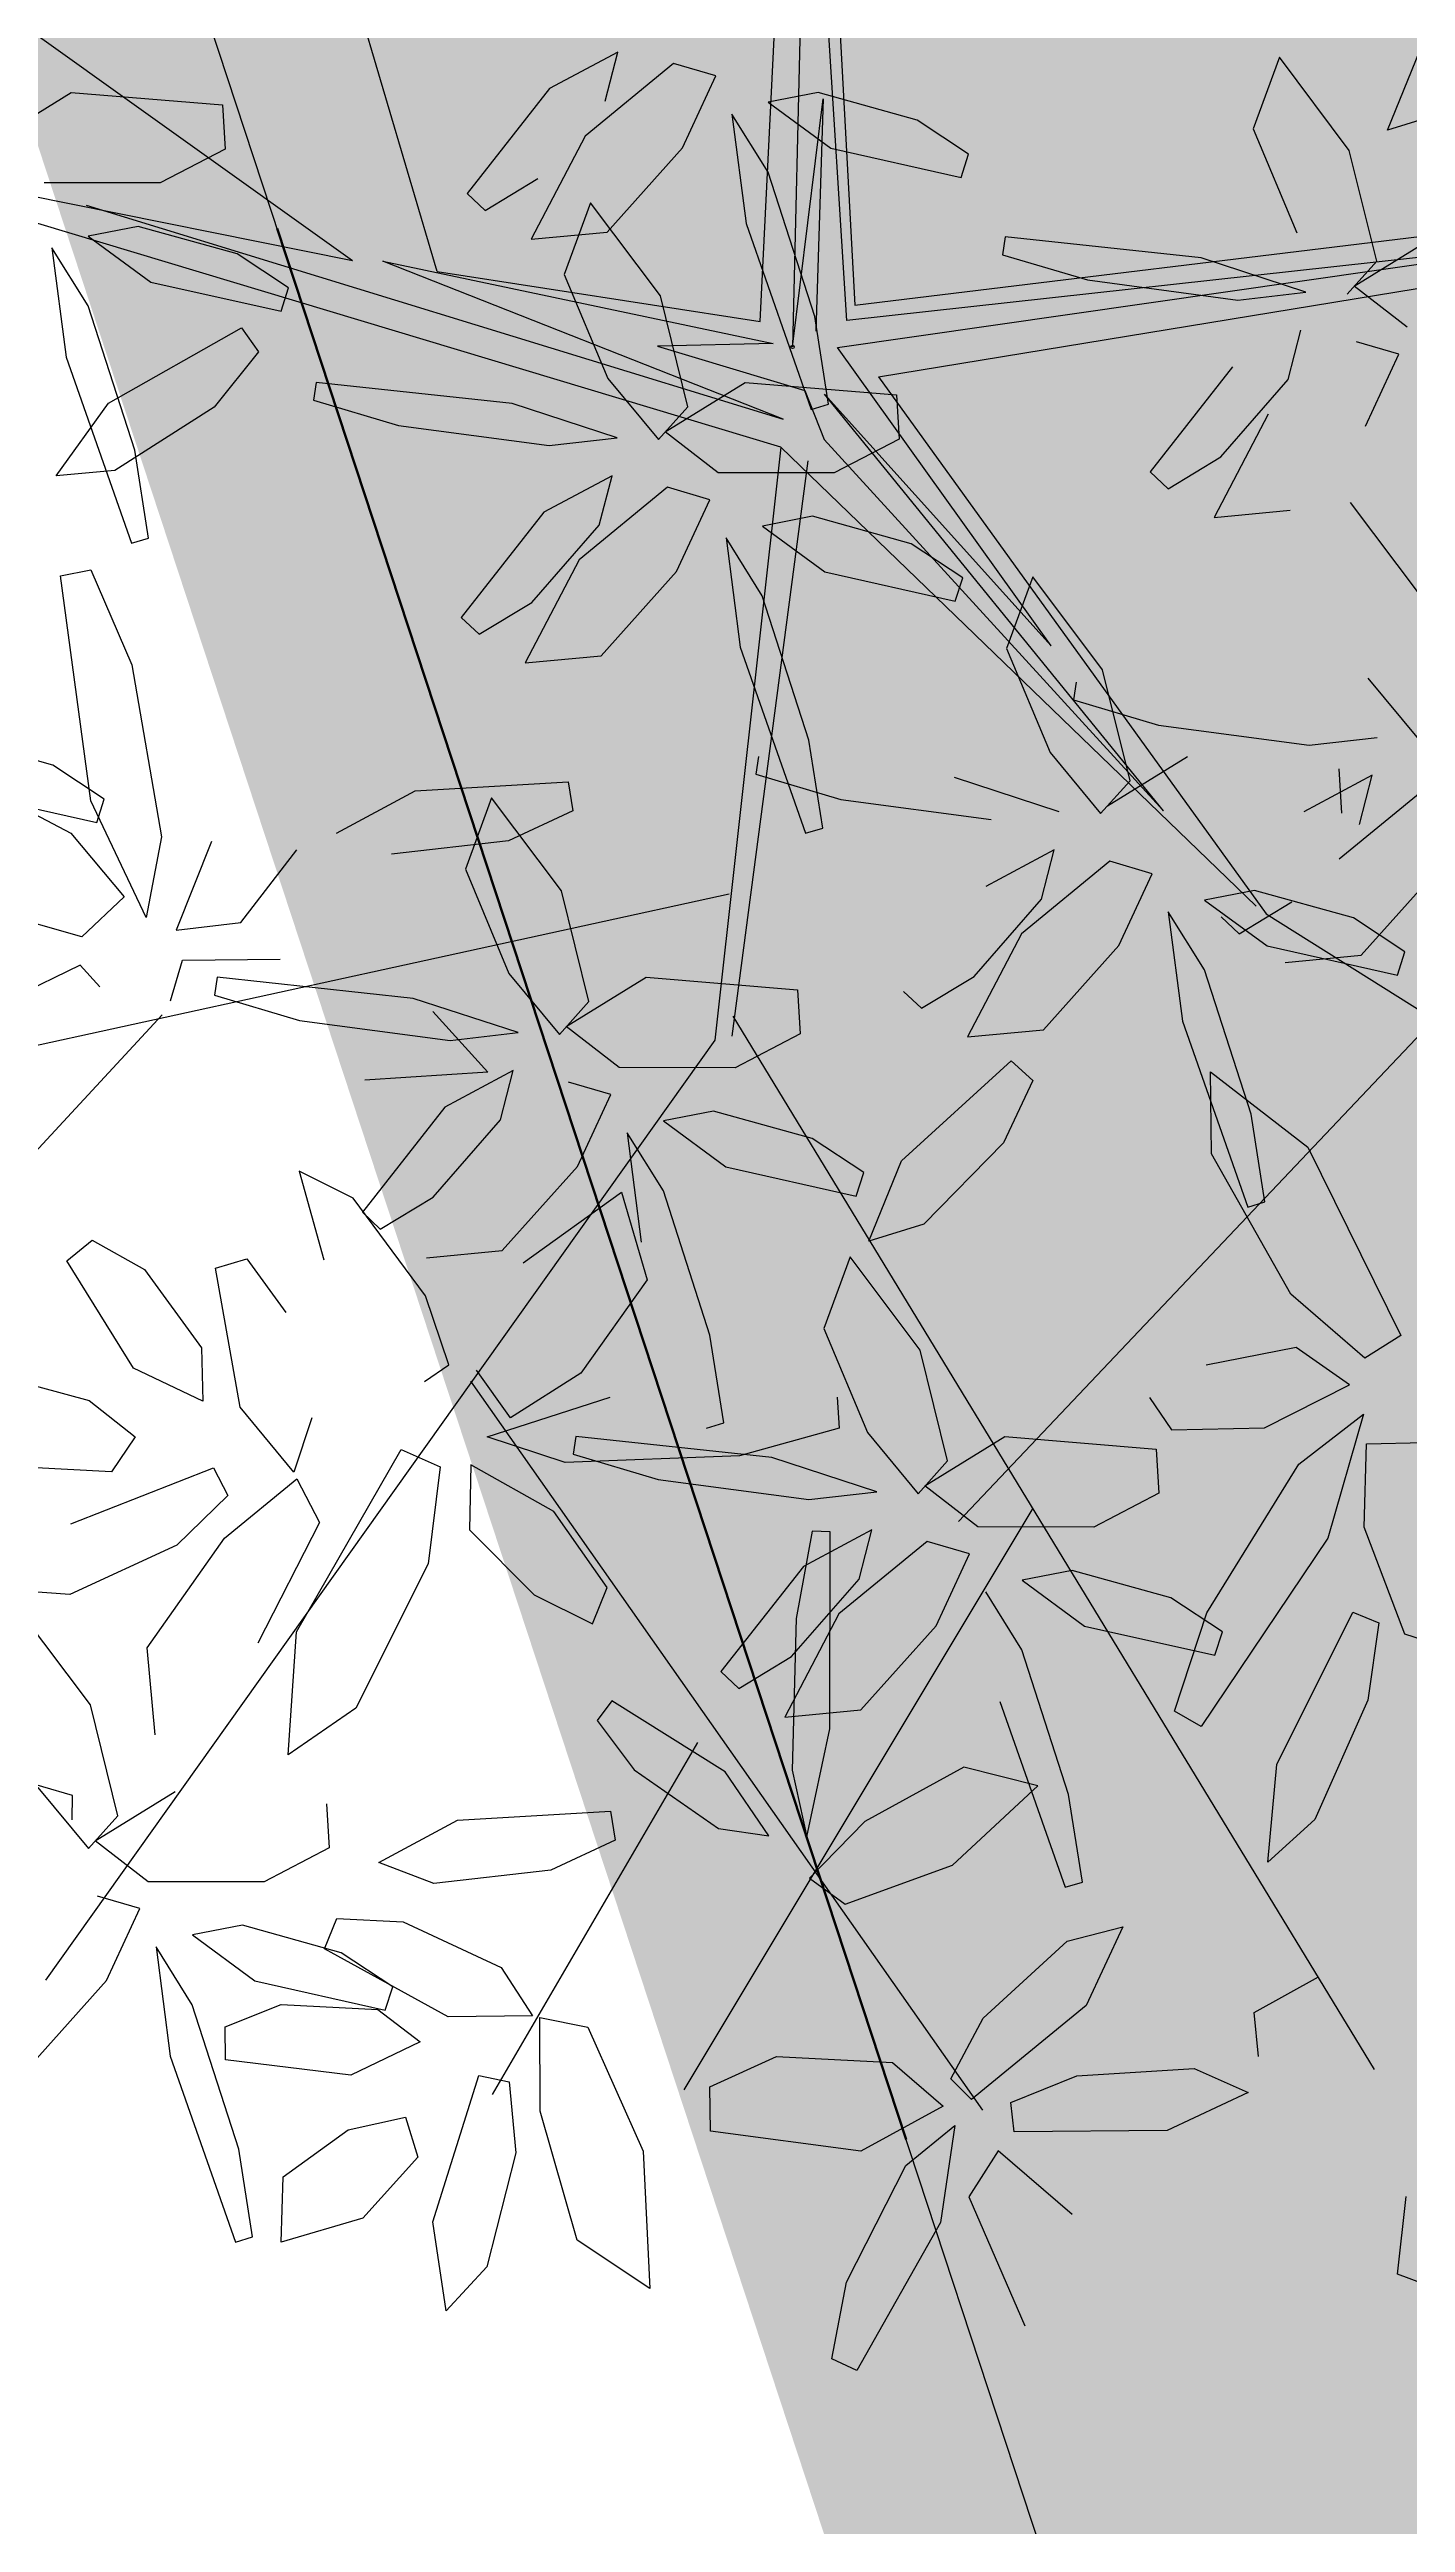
# Model space of a CAD drawing. Header units: inches. Extents: x 218980 to 233865, y 587194 to 599270.
# Drawn here: x 218993.93 to 218997.3, y 587427.86 to 587434.01 of the extents above; entities that cross this region are included whole.
import ezdxf

# ---------------------------------------------------------------- set-up
doc = ezdxf.new("R2010")
doc.units = ezdxf.units.IN
doc.header["$MEASUREMENT"] = 0
for name, pattern in [('01', [0]), ('DASHDOT2', [0.5, 0.25, -0.125, 0, -0.125]), ('State_Boundary_2', [13.5, 5, -1.6, 0.3, -1.6, 5])]:
    doc.linetypes.add(name, pattern=pattern)
doc.layers.get('0').update_dxf_attribs({"lineweight": 0})
for name, color, linetype, lineweight in [('Minor Contour', 250, 'Continuous', 0), ('Planning Boundary', 222, '01', 0), ('Proposed Services', 11, '01', 0), ('Proposed Urban Design', 250, 'Continuous', 0), ('Town Boundary', 220, 'DASHDOT2', 30)]:
    doc.layers.add(name, color=color, linetype=linetype, lineweight=lineweight)
doc.layers.add('Open Space Within Settlement Passive', color=7, linetype='01', lineweight=0, true_color=0xcbe279)
doc.styles.get("Standard").update_dxf_attribs({"font": 'arial.ttf'})

# ---------------------------------------------------------------- blocks, each defined once
blk = doc.blocks.new('tree2')
at = {"color": 44}
for p, q in [((325197.393, 3048392.9975), (325197.5069, 3048395.2976)), ((325197.5069, 3048395.2976), (325197.6286, 3048393.0376)), ((325196.5911, 3048393.1216), (325195.9579, 3048395.2607)), ((325193.6755, 3048395.0805), (325196.3806, 3048393.1483)), ((325197.5124, 3048394.5345), (325197.4738, 3048392.934)), ((325197.6089, 3048392.9998), (325197.5124, 3048394.5345)), ((325197.4738, 3048392.934), (325197.5497, 3048393.5508)), ((325197.5497, 3048393.5508), (325197.532, 3048392.9733)), ((325195.566, 3048393.3127), (325196.3806, 3048393.1483)), ((325195.7183, 3048393.2863), (325197.4506, 3048392.7547)), ((325197.6286, 3048393.0376), (325199.5519, 3048393.2718)), ((325197.4447, 3048392.6847), (325195.5982, 3048393.241)), ((325197.5858, 3048392.9323), (325199.5429, 3048393.2131)), ((325199.5429, 3048393.2131), (325197.6089, 3048392.9998)), ((325196.4555, 3048393.147), (325197.4252, 3048392.9427)), ((325197.4506, 3048392.7547), (325196.4555, 3048393.147)), ((325197.6873, 3048392.8592), (325199.5967, 3048393.1727)), ((325196.5911, 3048393.1216), (325197.393, 3048392.9975)), ((325197.4252, 3048392.9427), (325197.1381, 3048392.9361)), ((325197.1381, 3048392.9361), (325197.5045, 3048392.8256)), ((325198.1165, 3048392.1907), (325197.5858, 3048392.9323)), ((325197.6873, 3048392.8592), (325198.6503, 3048391.525)), ((325197.5045, 3048392.8256), (325197.5523, 3048392.7041)), ((325198.3955, 3048391.7812), (325197.5532, 3048392.8168)), ((325197.5532, 3048392.8168), (325198.1165, 3048392.1907)), ((325197.4447, 3048392.6847), (325197.2803, 3048391.2113)), ((325197.512, 3048392.6512), (325197.3225, 3048391.221)), ((325197.4447, 3048392.6847), (325198.6256, 3048391.5438)), ((325197.5523, 3048392.7041), (325198.3955, 3048391.7812)), ((325197.3163, 3048391.5736), (325193.7676, 3048390.7982)), ((325198.6503, 3048391.525), (325199.7052, 3048390.8618)), ((325195.9072, 3048391.2736), (325194.4594, 3048389.7096)), ((325197.3255, 3048391.2705), (325198.9193, 3048388.6524)), ((325197.2803, 3048391.2113), (325195.6173, 3048388.8744)), ((325196.6734, 3048390.3632), (325197.9455, 3048388.5517)), ((325198.0709, 3048390.0475), (325197.2038, 3048388.6019)), ((325197.2375, 3048389.4655), (325196.7271, 3048388.5906))]:
    blk.add_line(p, q, dxfattribs=at)
at = {"color": 62}
for p, q in [((325197.0398, 3048393.6669), (325196.87, 3048393.5759)), ((325197.1777, 3048393.6383), (325196.9584, 3048393.4581)), ((325197.0082, 3048393.5444), (325197.0398, 3048393.6669)), ((325197.2829, 3048393.6073), (325197.1777, 3048393.6383)), ((325198.6835, 3048393.6538), (325198.6185, 3048393.4759)), ((325198.8572, 3048393.4223), (325198.6835, 3048393.6538)), ((325198.9519, 3048393.4727), (325199.0332, 3048393.6725)), ((325196.87, 3048393.5759), (325196.6652, 3048393.3149)), ((325197.1999, 3048393.4285), (325197.2829, 3048393.6073)), ((325197.5376, 3048393.566), (325197.4135, 3048393.5419)), ((325197.7832, 3048393.4976), (325197.5376, 3048393.566)), ((325196.0569, 3048393.5352), (325196.0638, 3048393.4256)), ((325197.3231, 3048393.5124), (325197.3583, 3048393.2405)), ((325197.4131, 3048393.3683), (325197.3231, 3048393.5124)), ((325197.4135, 3048393.5419), (325197.5686, 3048393.4277)), ((325199.0885, 3048393.5153), (325198.9519, 3048393.4727)), ((325196.9584, 3048393.4581), (325196.8242, 3048393.2017)), ((325197.9112, 3048393.4133), (325197.7832, 3048393.4976)), ((325198.6185, 3048393.4759), (325198.7266, 3048393.2171)), ((325196.0638, 3048393.4256), (325195.9021, 3048393.3415)), ((325197.0128, 3048393.2195), (325197.1999, 3048393.4285)), ((325197.5686, 3048393.4277), (325197.8924, 3048393.3551)), ((325197.8924, 3048393.3551), (325197.9112, 3048393.4133)), ((325198.9256, 3048393.1469), (325198.8572, 3048393.4223)), ((325196.7096, 3048393.2729), (325196.8408, 3048393.3521)), ((325197.529, 3048393.0094), (325197.4131, 3048393.3683)), ((325196.6652, 3048393.3149), (325196.7096, 3048393.2729)), ((325196.9716, 3048393.2921), (325196.9066, 3048393.1142)), ((325197.1454, 3048393.0606), (325196.9716, 3048393.2921)), ((325195.7239, 3048393.2094), (325195.8791, 3048393.0952)), ((325196.0937, 3048393.1652), (325195.8481, 3048393.2336)), ((325196.8242, 3048393.2017), (325197.0128, 3048393.2195)), ((325197.3583, 3048393.2405), (325197.5204, 3048392.7785)), ((325198.0019, 3048393.2074), (325197.9952, 3048393.1632)), ((325198.4888, 3048393.155), (325198.0019, 3048393.2074)), ((325198.8691, 3048393.0847), (325199.0681, 3048393.2073)), ((325195.6335, 3048393.18), (325195.6687, 3048392.9081)), ((325196.2216, 3048393.0808), (325196.0937, 3048393.1652)), ((325197.9952, 3048393.1632), (325198.2067, 3048393.1003)), ((325198.7494, 3048393.0698), (325198.4888, 3048393.155)), ((325198.8523, 3048393.0652), (325198.9256, 3048393.1469)), ((325195.8791, 3048393.0952), (325196.2029, 3048393.0227)), ((325196.2029, 3048393.0227), (325196.2216, 3048393.0808)), ((325196.9066, 3048393.1142), (325197.0148, 3048392.8553)), ((325198.2067, 3048393.1003), (325198.5806, 3048393.0505)), ((325199.0008, 3048392.9829), (325198.8691, 3048393.0847)), ((325195.8394, 3048392.6769), (325195.7236, 3048393.0359)), ((325197.2137, 3048392.7852), (325197.1454, 3048393.0606)), ((325198.5806, 3048393.0505), (325198.7494, 3048393.0698)), ((325195.7736, 3048392.7938), (325196.1049, 3048392.9816)), ((325196.1049, 3048392.9816), (325196.1469, 3048392.9217)), ((325197.5632, 3048392.7914), (325197.529, 3048393.0094)), ((325198.7055, 3048392.8531), (325198.7371, 3048392.9755)), ((325195.6687, 3048392.9081), (325195.8309, 3048392.446)), ((325196.1469, 3048392.9217), (325196.0363, 3048392.7842)), ((325198.9802, 3048392.9159), (325198.875, 3048392.9469)), ((325198.8972, 3048392.7371), (325198.9802, 3048392.9159)), ((325196.2901, 3048392.8456), (325196.2833, 3048392.8015)), ((325196.777, 3048392.7933), (325196.2901, 3048392.8456)), ((325197.0148, 3048392.8553), (325197.1405, 3048392.7035)), ((325197.1573, 3048392.723), (325197.3563, 3048392.8455)), ((325197.3563, 3048392.8455), (325197.7319, 3048392.8146)), ((325195.6438, 3048392.6136), (325195.7736, 3048392.7938)), ((325196.0363, 3048392.7842), (325195.7899, 3048392.6266)), ((325196.2833, 3048392.8015), (325196.4948, 3048392.7386)), ((325197.0376, 3048392.708), (325196.777, 3048392.7933)), ((325197.1405, 3048392.7035), (325197.2137, 3048392.7852)), ((325197.5204, 3048392.7785), (325197.5632, 3048392.7914)), ((325197.7319, 3048392.8146), (325197.7388, 3048392.705)), ((325196.4948, 3048392.7386), (325196.8687, 3048392.6888)), ((325196.8687, 3048392.6888), (325197.0376, 3048392.708)), ((325197.289, 3048392.6212), (325197.1573, 3048392.723)), ((325195.8737, 3048392.4589), (325195.8394, 3048392.6769)), ((325197.7388, 3048392.705), (325197.5771, 3048392.6208)), ((325195.7899, 3048392.6266), (325195.6438, 3048392.6136)), ((325197.0253, 3048392.6138), (325196.8554, 3048392.5228)), ((325197.1631, 3048392.5852), (325196.9439, 3048392.4049)), ((325196.9936, 3048392.4913), (325197.0253, 3048392.6138)), ((325197.2684, 3048392.5542), (325197.1631, 3048392.5852)), ((325197.5771, 3048392.6208), (325197.289, 3048392.6212)), ((325196.8554, 3048392.5228), (325196.6506, 3048392.2617)), ((325197.1854, 3048392.3754), (325197.2684, 3048392.5542)), ((325196.8263, 3048392.299), (325196.9936, 3048392.4913)), ((325197.523, 3048392.5129), (325197.3989, 3048392.4888)), ((325197.3989, 3048392.4888), (325197.5541, 3048392.3746)), ((325197.7686, 3048392.4445), (325197.523, 3048392.5129)), ((325195.8309, 3048392.446), (325195.8737, 3048392.4589)), ((325196.9439, 3048392.4049), (325196.8097, 3048392.1485)), ((325197.3085, 3048392.4593), (325197.3437, 3048392.1874)), ((325197.3985, 3048392.3152), (325197.3085, 3048392.4593)), ((325197.8966, 3048392.3601), (325197.7686, 3048392.4445)), ((325195.6548, 3048392.3647), (325195.7305, 3048392.3801)), ((325195.7299, 3048391.8055), (325195.6548, 3048392.3647)), ((325195.7305, 3048392.3801), (325195.8317, 3048392.144)), ((325196.9982, 3048392.1664), (325197.1854, 3048392.3754)), ((325197.5541, 3048392.3746), (325197.8779, 3048392.302)), ((325197.8779, 3048392.302), (325197.8966, 3048392.3601)), ((325196.695, 3048392.2198), (325196.8263, 3048392.299)), ((325197.5144, 3048391.9562), (325197.3985, 3048392.3152)), ((325196.6506, 3048392.2617), (325196.695, 3048392.2198)), ((325196.8097, 3048392.1485), (325196.9982, 3048392.1664)), ((325195.8317, 3048392.144), (325195.9058, 3048391.7163)), ((325195.6355, 3048391.8947), (325195.3899, 3048391.9631)), ((325197.389, 3048391.916), (325197.3822, 3048391.8719)), ((325195.4283, 3048391.8578), (325195.6804, 3048391.7257)), ((325195.7635, 3048391.8103), (325195.6355, 3048391.8947)), ((325196.5362, 3048391.8303), (325196.9164, 3048391.8533)), ((325196.9164, 3048391.8533), (325196.9277, 3048391.781)), ((325195.421, 3048391.8248), (325195.7448, 3048391.7522)), ((325195.7448, 3048391.7522), (325195.7635, 3048391.8103)), ((325196.3404, 3048391.7256), (325196.5362, 3048391.8303)), ((325196.7258, 3048391.8136), (325196.6608, 3048391.6358)), ((325196.8995, 3048391.5822), (325196.7258, 3048391.8136)), ((325196.9277, 3048391.781), (325196.768, 3048391.7062)), ((325196.768, 3048391.7062), (325196.4773, 3048391.673)), ((325196.6608, 3048391.6358), (325196.7689, 3048391.3769)), ((325195.7074, 3048391.4679), (325195.4277, 3048391.5474)), ((325196.9679, 3048391.3067), (325196.8995, 3048391.5822)), ((325196.7689, 3048391.3769), (325196.8946, 3048391.225)), ((325196.9114, 3048391.2445), (325197.1104, 3048391.3671)), ((325196.8946, 3048391.225), (325196.9679, 3048391.3067))]:
    blk.add_line(p, q, dxfattribs=at)
at = {"color": 60}
for p, q in [((325195.4823, 3048393.4436), (325195.6813, 3048393.5662)), ((325195.6813, 3048393.5662), (325196.0569, 3048393.5352)), ((325195.9021, 3048393.3415), (325195.614, 3048393.3419)), ((325195.8481, 3048393.2336), (325195.7239, 3048393.2094)), ((325195.7236, 3048393.0359), (325195.6335, 3048393.18))]:
    blk.add_line(p, q, dxfattribs=at)
at = {"color": 64}
for p, q in [((325198.5673, 3048392.8845), (325198.3625, 3048392.6235)), ((325198.5381, 3048392.6608), (325198.7055, 3048392.8531)), ((325198.6557, 3048392.7667), (325198.5215, 3048392.5103)), ((325198.4069, 3048392.5816), (325198.5381, 3048392.6608)), ((325198.3625, 3048392.6235), (325198.4069, 3048392.5816)), ((325198.5215, 3048392.5103), (325198.71, 3048392.5281)), ((325199.0339, 3048392.3161), (325198.8601, 3048392.5476)), ((325198.0705, 3048392.3625), (325198.0055, 3048392.1846)), ((325198.2442, 3048392.131), (325198.0705, 3048392.3625)), ((325197.3437, 3048392.1874), (325197.5059, 3048391.7254)), ((325198.0055, 3048392.1846), (325198.1136, 3048391.9257)), ((325198.1786, 3048392.1011), (325198.1718, 3048392.057)), ((325198.3126, 3048391.8556), (325198.2442, 3048392.131)), ((325198.9033, 3048392.1108), (325199.029, 3048391.959)), ((325198.1718, 3048392.057), (325198.3833, 3048391.9941)), ((325198.3833, 3048391.9941), (325198.7572, 3048391.9443)), ((325197.5487, 3048391.7382), (325197.5144, 3048391.9562)), ((325198.1136, 3048391.9257), (325198.2393, 3048391.7739)), ((325198.2562, 3048391.7934), (325198.4551, 3048391.9159)), ((325198.7572, 3048391.9443), (325198.9261, 3048391.9635)), ((325197.3822, 3048391.8719), (325197.5937, 3048391.809)), ((325198.1364, 3048391.7784), (325197.8758, 3048391.8637)), ((325198.2393, 3048391.7739), (325198.3126, 3048391.8556)), ((325198.9138, 3048391.8693), (325198.7439, 3048391.7783)), ((325198.8308, 3048391.885), (325198.8377, 3048391.7754)), ((325198.8822, 3048391.7468), (325198.9138, 3048391.8693)), ((325195.8678, 3048391.516), (325195.7299, 3048391.8055)), ((325197.5937, 3048391.809), (325197.9676, 3048391.7592)), ((325199.0516, 3048391.8407), (325198.8324, 3048391.6604)), ((325195.6804, 3048391.7257), (325195.8132, 3048391.5668)), ((325197.5059, 3048391.7254), (325197.5487, 3048391.7382)), ((325195.9058, 3048391.7163), (325195.8678, 3048391.516)), ((325196.0297, 3048391.7044), (325195.9423, 3048391.4846)), ((325196.1032, 3048391.5035), (325196.2416, 3048391.6842)), ((325198.1241, 3048391.6842), (325197.9543, 3048391.5932)), ((325198.0925, 3048391.5617), (325198.1241, 3048391.6842)), ((325198.262, 3048391.6556), (325198.0427, 3048391.4754)), ((325198.3672, 3048391.6246), (325198.262, 3048391.6556)), ((325198.2842, 3048391.4458), (325198.3672, 3048391.6246)), ((325198.8867, 3048391.4219), (325199.0739, 3048391.6309)), ((325195.8132, 3048391.5668), (325195.7074, 3048391.4679)), ((325197.9251, 3048391.3694), (325198.0925, 3048391.5617)), ((325198.6219, 3048391.5833), (325198.4978, 3048391.5592)), ((325198.4978, 3048391.5592), (325198.653, 3048391.445)), ((325198.5835, 3048391.4753), (325198.7148, 3048391.5545)), ((325198.8675, 3048391.5149), (325198.6219, 3048391.5833)), ((325195.9423, 3048391.4846), (325196.1032, 3048391.5035)), ((325198.4074, 3048391.5297), (325198.4426, 3048391.2578)), ((325198.4974, 3048391.3856), (325198.4074, 3048391.5297)), ((325198.5391, 3048391.5172), (325198.5835, 3048391.4753)), ((325198.9955, 3048391.4306), (325198.8675, 3048391.5149)), ((325198.0427, 3048391.4754), (325197.9085, 3048391.219)), ((325198.0971, 3048391.2368), (325198.2842, 3048391.4458)), ((325198.653, 3048391.445), (325198.9767, 3048391.3724)), ((325198.6982, 3048391.404), (325198.8867, 3048391.4219)), ((325198.9767, 3048391.3724), (325198.9955, 3048391.4306)), ((325195.7035, 3048391.3977), (325195.5406, 3048391.3175)), ((325195.7524, 3048391.3432), (325195.7035, 3048391.3977)), ((325195.9277, 3048391.3085), (325195.9577, 3048391.4099)), ((325195.9577, 3048391.4099), (325196.2005, 3048391.4123)), ((325196.0442, 3048391.3672), (325196.0375, 3048391.323)), ((325196.5311, 3048391.3148), (325196.0442, 3048391.3672)), ((325197.1104, 3048391.3671), (325197.4861, 3048391.3361)), ((325197.7939, 3048391.2902), (325197.9251, 3048391.3694)), ((325196.0375, 3048391.323), (325196.249, 3048391.2602)), ((325196.7917, 3048391.2296), (325196.5311, 3048391.3148)), ((325197.4861, 3048391.3361), (325197.4929, 3048391.2265)), ((325197.7495, 3048391.3322), (325197.7939, 3048391.2902)), ((325196.249, 3048391.2602), (325196.6229, 3048391.2103)), ((325196.5798, 3048391.2818), (325196.7169, 3048391.1311)), ((325197.0431, 3048391.1428), (325196.9114, 3048391.2445)), ((325197.9085, 3048391.219), (325198.0971, 3048391.2368)), ((325196.6229, 3048391.2103), (325196.7917, 3048391.2296)), ((325197.4929, 3048391.2265), (325197.3312, 3048391.1424)), ((325196.7169, 3048391.1311), (325196.4113, 3048391.1111)), ((325196.7794, 3048391.1353), (325196.6096, 3048391.0444)), ((325196.7478, 3048391.0129), (325196.7794, 3048391.1353)), ((325197.3312, 3048391.1424), (325197.0431, 3048391.1428)), ((325197.7445, 3048390.9111), (325198.0167, 3048391.1596)), ((325198.0711, 3048391.1107), (325197.9981, 3048390.9559)), ((325198.0167, 3048391.1596), (325198.0711, 3048391.1107)), ((325197.0225, 3048391.0758), (325196.9172, 3048391.1067)), ((325196.9395, 3048390.8969), (325197.0225, 3048391.0758)), ((325196.6096, 3048391.0444), (325196.4048, 3048390.7833)), ((325196.5804, 3048390.8206), (325196.7478, 3048391.0129)), ((325197.2772, 3048391.0345), (325197.153, 3048391.0103)), ((325197.153, 3048391.0103), (325197.3082, 3048390.8962)), ((325197.5228, 3048390.9661), (325197.2772, 3048391.0345)), ((325197.0627, 3048390.9809), (325197.0978, 3048390.709)), ((325197.1527, 3048390.8368), (325197.0627, 3048390.9809)), ((325197.6507, 3048390.8817), (325197.5228, 3048390.9661)), ((325197.9981, 3048390.9559), (325197.7999, 3048390.7539)), ((325196.2475, 3048390.8852), (325196.3089, 3048390.6653)), ((325196.3818, 3048390.8181), (325196.2475, 3048390.8852)), ((325196.7523, 3048390.688), (325196.9395, 3048390.8969)), ((325197.3082, 3048390.8962), (325197.632, 3048390.8236)), ((325197.632, 3048390.8236), (325197.6507, 3048390.8817)), ((325197.6633, 3048390.7113), (325197.7445, 3048390.9111)), ((325196.5617, 3048390.5758), (325196.3818, 3048390.8181)), ((325196.4492, 3048390.7414), (325196.5804, 3048390.8206)), ((325196.8045, 3048390.6572), (325197.0489, 3048390.833)), ((325197.0489, 3048390.833), (325197.1121, 3048390.6154)), ((325197.2686, 3048390.4778), (325197.1527, 3048390.8368)), ((325196.4048, 3048390.7833), (325196.4492, 3048390.7414)), ((325197.7999, 3048390.7539), (325197.6633, 3048390.7113)), ((325195.6702, 3048390.6623), (325195.7332, 3048390.7139)), ((325195.7332, 3048390.7139), (325195.8637, 3048390.6408)), ((325196.5638, 3048390.6701), (325196.7523, 3048390.688)), ((325195.8365, 3048390.3957), (325195.6702, 3048390.6623)), ((325195.8637, 3048390.6408), (325196.0054, 3048390.4463)), ((325196.0395, 3048390.6439), (325196.1174, 3048390.6673)), ((325196.1013, 3048390.2985), (325196.0395, 3048390.6439)), ((325196.1174, 3048390.6673), (325196.2146, 3048390.5339)), ((325197.6169, 3048390.6721), (325197.5519, 3048390.4943)), ((325197.7906, 3048390.4407), (325197.6169, 3048390.6721)), ((325196.6195, 3048390.4036), (325196.5617, 3048390.5758)), ((325197.1121, 3048390.6154), (325196.9478, 3048390.383)), ((325197.5519, 3048390.4943), (325197.66, 3048390.2354)), ((325196.0054, 3048390.4463), (325196.0087, 3048390.314)), ((325197.3028, 3048390.2598), (325197.2686, 3048390.4778)), ((325196.0087, 3048390.314), (325195.8365, 3048390.3957)), ((325196.5591, 3048390.3624), (325196.6195, 3048390.4036)), ((325196.7726, 3048390.2725), (325196.6887, 3048390.3905)), ((325196.9478, 3048390.383), (325196.7726, 3048390.2725)), ((325195.5339, 3048390.3677), (325195.726, 3048390.3153)), ((325195.726, 3048390.3153), (325195.8401, 3048390.2247)), ((325196.715, 3048390.2251), (325197.0203, 3048390.3234)), ((325197.5844, 3048390.3235), (325197.5897, 3048390.2465)), ((325196.2347, 3048390.1373), (325196.1013, 3048390.2985)), ((325196.2789, 3048390.2726), (325196.2347, 3048390.1373)), ((325197.26, 3048390.2469), (325197.3028, 3048390.2598)), ((325195.8401, 3048390.2247), (325195.7817, 3048390.1379)), ((325196.2415, 3048389.7402), (325196.5014, 3048390.1933)), ((325196.9085, 3048390.1609), (325196.715, 3048390.2251)), ((325196.9354, 3048390.2257), (325196.9286, 3048390.1816)), ((325197.4222, 3048390.1733), (325196.9354, 3048390.2257)), ((325197.5897, 3048390.2465), (325197.3423, 3048390.1775)), ((325195.7817, 3048390.1379), (325195.5782, 3048390.1487)), ((325195.6804, 3048390.0084), (325196.0351, 3048390.1478)), ((325196.0351, 3048390.1478), (325196.0704, 3048390.0791)), ((325197.3423, 3048390.1775), (325196.9085, 3048390.1609)), ((325196.9286, 3048390.1816), (325197.1401, 3048390.1187)), ((325196.0704, 3048390.0791), (325195.9435, 3048389.9554)), ((325196.0619, 3048389.973), (325196.2422, 3048390.1203)), ((325196.2422, 3048390.1203), (325196.2986, 3048390.0121)), ((325197.1401, 3048390.1187), (325197.514, 3048390.0689)), ((325196.2986, 3048390.0121), (325196.1454, 3048389.7123)), ((325195.9435, 3048389.9554), (325195.6777, 3048389.8332)), ((325195.8701, 3048389.7003), (325196.0619, 3048389.973)), ((325195.6777, 3048389.8332), (325195.5293, 3048389.8437)), ((325195.7289, 3048389.5589), (325195.5552, 3048389.7903))]:
    blk.add_line(p, q, dxfattribs=at)
at = {"color": 66}
for p, q in [((325198.6133, 3048391.0267), (325198.4974, 3048391.3856)), ((325198.4426, 3048391.2578), (325198.6047, 3048390.7958)), ((325198.5122, 3048391.1326), (325198.7542, 3048390.945)), ((325198.5149, 3048390.9288), (325198.5122, 3048391.1326)), ((325198.6475, 3048390.8087), (325198.6133, 3048391.0267)), ((325198.7123, 3048390.5797), (325198.5149, 3048390.9288)), ((325198.7542, 3048390.945), (325198.9854, 3048390.4766)), ((325198.6047, 3048390.7958), (325198.6475, 3048390.8087)), ((325198.8957, 3048390.4205), (325198.7123, 3048390.5797)), ((325197.859, 3048390.1652), (325197.7906, 3048390.4407)), ((325198.7248, 3048390.4469), (325198.5013, 3048390.4034)), ((325198.8578, 3048390.3544), (325198.7248, 3048390.4469)), ((325198.9854, 3048390.4766), (325198.8957, 3048390.4205)), ((325198.361, 3048390.3232), (325198.4157, 3048390.2426)), ((325198.6466, 3048390.2478), (325198.8578, 3048390.3544)), ((325198.4157, 3048390.2426), (325198.6466, 3048390.2478)), ((325198.7314, 3048390.1567), (325198.8927, 3048390.2815)), ((325196.5014, 3048390.1933), (325196.5979, 3048390.1501)), ((325197.66, 3048390.2354), (325197.7857, 3048390.0835)), ((325197.8026, 3048390.103), (325198.0015, 3048390.2256)), ((325198.0015, 3048390.2256), (325198.3772, 3048390.1947)), ((325198.3772, 3048390.1947), (325198.3841, 3048390.085)), ((325196.5979, 3048390.1501), (325196.568, 3048389.9091)), ((325196.674, 3048390.1555), (325196.6714, 3048389.9935)), ((325196.8802, 3048390.0396), (325196.674, 3048390.1555)), ((325197.6828, 3048390.0881), (325197.4222, 3048390.1733)), ((325197.7857, 3048390.0835), (325197.859, 3048390.1652)), ((325198.5033, 3048389.7874), (325198.7314, 3048390.1567)), ((325197.514, 3048390.0689), (325197.6828, 3048390.0881)), ((325197.9342, 3048390.0013), (325197.8026, 3048390.103)), ((325198.3841, 3048390.085), (325198.2223, 3048390.0009)), ((325197.0133, 3048389.8509), (325196.8802, 3048390.0396)), ((325198.2223, 3048390.0009), (325197.9342, 3048390.0013)), ((325196.6714, 3048389.9935), (325196.8321, 3048389.8323)), ((325197.5229, 3048389.9907), (325197.4827, 3048389.7737)), ((325197.6705, 3048389.9939), (325197.5007, 3048389.9029)), ((325197.5676, 3048389.9886), (325197.5229, 3048389.9907)), ((325197.5668, 3048389.4989), (325197.5676, 3048389.9886)), ((325197.8084, 3048389.9652), (325197.5891, 3048389.785)), ((325197.6389, 3048389.8714), (325197.6705, 3048389.9939)), ((325197.9136, 3048389.9343), (325197.8084, 3048389.9652)), ((325196.568, 3048389.9091), (325196.3884, 3048389.5505)), ((325197.5007, 3048389.9029), (325197.2959, 3048389.6418)), ((325197.8306, 3048389.7555), (325197.9136, 3048389.9343)), ((325198.1683, 3048389.893), (325198.0442, 3048389.8688)), ((325198.4139, 3048389.8246), (325198.1683, 3048389.893)), ((325196.8321, 3048389.8323), (325196.9769, 3048389.7606)), ((325196.9769, 3048389.7606), (325197.0133, 3048389.8509)), ((325197.4715, 3048389.6791), (325197.6389, 3048389.8714)), ((325198.5419, 3048389.7402), (325198.4139, 3048389.8246)), ((325197.5891, 3048389.785), (325197.4549, 3048389.5286)), ((325197.4827, 3048389.7737), (325197.4726, 3048389.3967)), ((325197.6435, 3048389.5465), (325197.8306, 3048389.7555)), ((325196.2208, 3048389.4346), (325196.2415, 3048389.7402)), ((325198.5231, 3048389.6821), (325198.5419, 3048389.7402)), ((325197.2959, 3048389.6418), (325197.3403, 3048389.5999)), ((325197.3403, 3048389.5999), (325197.4715, 3048389.6791)), ((325196.3884, 3048389.5505), (325196.2208, 3048389.4346)), ((325197.0249, 3048389.5685), (325196.9879, 3048389.52)), ((325196.9879, 3048389.52), (325197.0805, 3048389.3978)), ((325197.3061, 3048389.3924), (325197.0249, 3048389.5685)), ((325197.4549, 3048389.5286), (325197.6435, 3048389.5465)), ((325197.5095, 3048389.2308), (325197.5668, 3048389.4989)), ((325197.0805, 3048389.3978), (325197.2894, 3048389.2516)), ((325197.4145, 3048389.2331), (325197.3061, 3048389.3924)), ((325197.4726, 3048389.3967), (325197.5095, 3048389.2308)), ((325195.6842, 3048389.3338), (325195.5371, 3048389.3769)), ((325196.3155, 3048389.3128), (325196.3224, 3048389.2032)), ((325196.4455, 3048389.1671), (325196.6413, 3048389.2719)), ((325196.6413, 3048389.2719), (325197.0215, 3048389.2949)), ((325197.0215, 3048389.2949), (325197.0328, 3048389.2226)), ((325197.6536, 3048389.269), (325197.5158, 3048389.128)), ((325197.0328, 3048389.2226), (325196.8731, 3048389.1478)), ((325197.2894, 3048389.2516), (325197.4145, 3048389.2331)), ((325196.5824, 3048389.1146), (325196.4455, 3048389.1671)), ((325196.8731, 3048389.1478), (325196.5824, 3048389.1146)), ((325196.5064, 3048389.0199), (325196.7501, 3048388.9058)), ((325196.7501, 3048388.9058), (325196.8276, 3048388.7863)), ((325196.8456, 3048388.7815), (325196.9652, 3048388.7574))]:
    blk.add_line(p, q, dxfattribs=at)
at = {"color": 68}
for p, q in [((325198.8927, 3048390.2815), (325198.804, 3048389.9733)), ((325198.8939, 3048390.0002), (325198.8999, 3048390.2073)), ((325198.8999, 3048390.2073), (325199.0446, 3048390.2111)), ((325198.804, 3048389.9733), (325198.4895, 3048389.505)), ((325198.9951, 3048389.7342), (325198.8939, 3048390.0002)), ((325198.0438, 3048389.6953), (325197.9538, 3048389.8394)), ((325198.0442, 3048389.8688), (325198.1994, 3048389.7547)), ((325198.4226, 3048389.5436), (325198.5033, 3048389.7874)), ((325198.6773, 3048389.4103), (325198.8662, 3048389.7889)), ((325198.8662, 3048389.7889), (325198.9303, 3048389.7631)), ((325198.9303, 3048389.7631), (325198.9032, 3048389.5709)), ((325195.8901, 3048389.4842), (325195.8701, 3048389.7003)), ((325198.1597, 3048389.3363), (325198.0438, 3048389.6953)), ((325198.1994, 3048389.7547), (325198.5231, 3048389.6821)), ((325199.211, 3048389.6654), (325198.9951, 3048389.7342)), ((325198.9032, 3048389.5709), (325198.7713, 3048389.2736)), ((325195.7973, 3048389.2834), (325195.7289, 3048389.5589)), ((325197.989, 3048389.5675), (325198.1511, 3048389.1054)), ((325198.4895, 3048389.505), (325198.4226, 3048389.5436)), ((325197.8996, 3048389.4038), (325197.6536, 3048389.269)), ((325198.0833, 3048389.3579), (325197.8996, 3048389.4038)), ((325198.6545, 3048389.1682), (325198.6773, 3048389.4103)), ((325195.5983, 3048389.3536), (325195.724, 3048389.2017)), ((325195.6834, 3048389.2728), (325195.6842, 3048389.3338)), ((325195.7409, 3048389.2212), (325195.9398, 3048389.3438)), ((325197.8715, 3048389.1608), (325198.0833, 3048389.3579)), ((325198.1939, 3048389.1183), (325198.1597, 3048389.3363)), ((325195.724, 3048389.2017), (325195.7973, 3048389.2834)), ((325198.7713, 3048389.2736), (325198.6545, 3048389.1682)), ((325195.8725, 3048389.1194), (325195.7409, 3048389.2212)), ((325196.3224, 3048389.2032), (325196.1606, 3048389.1191)), ((325197.6048, 3048389.0637), (325197.8715, 3048389.1608)), ((325195.8519, 3048389.0524), (325195.7467, 3048389.0834)), ((325196.1606, 3048389.1191), (325195.8725, 3048389.1194)), ((325197.5158, 3048389.128), (325197.6048, 3048389.0637)), ((325198.1511, 3048389.1054), (325198.1939, 3048389.1183)), ((325195.7689, 3048388.8736), (325195.8519, 3048389.0524)), ((325196.3108, 3048388.9527), (325196.3415, 3048389.028)), ((325196.3415, 3048389.028), (325196.5064, 3048389.0199)), ((325195.8921, 3048388.9576), (325195.9273, 3048388.6856)), ((325195.9821, 3048388.8134), (325195.8921, 3048388.9576)), ((325196.1066, 3048389.0112), (325195.9825, 3048388.987)), ((325195.9825, 3048388.987), (325196.1377, 3048388.8728)), ((325196.3522, 3048388.9428), (325196.1066, 3048389.0112)), ((325197.9478, 3048388.7802), (325198.1562, 3048388.9718)), ((325198.1562, 3048388.9718), (325198.2948, 3048389.0073)), ((325198.2948, 3048389.0073), (325198.2034, 3048388.8119)), ((325196.6184, 3048388.7838), (325196.3108, 3048388.9527)), ((325196.4802, 3048388.8584), (325196.3522, 3048388.9428)), ((325195.5818, 3048388.6646), (325195.7689, 3048388.8736)), ((325196.1377, 3048388.8728), (325196.4614, 3048388.8003)), ((325196.4614, 3048388.8003), (325196.4802, 3048388.8584)), ((325198.6212, 3048388.7941), (325198.7805, 3048388.8827)), ((325196.098, 3048388.4545), (325195.9821, 3048388.8134)), ((325196.0639, 3048388.7583), (325196.2028, 3048388.814)), ((325196.2028, 3048388.814), (325196.4431, 3048388.8021)), ((325196.4431, 3048388.8021), (325196.5482, 3048388.7215)), ((325196.8276, 3048388.7863), (325196.6184, 3048388.7838)), ((325196.8469, 3048388.5487), (325196.8456, 3048388.7815)), ((325197.867, 3048388.6294), (325197.9478, 3048388.7802)), ((325198.2034, 3048388.8119), (325197.9188, 3048388.5777)), ((325198.6312, 3048388.6847), (325198.6212, 3048388.7941)), ((325196.0645, 3048388.677), (325196.0639, 3048388.7583)), ((325196.5482, 3048388.7215), (325196.3764, 3048388.6389)), ((325196.9652, 3048388.7574), (325197.1022, 3048388.4499)), ((325195.9273, 3048388.6856), (325196.0895, 3048388.2236)), ((325196.3764, 3048388.6389), (325196.0645, 3048388.677)), ((325197.2684, 3048388.6095), (325197.4342, 3048388.6852)), ((325197.4342, 3048388.6852), (325197.7219, 3048388.67)), ((325197.7219, 3048388.67), (325197.8482, 3048388.5616)), ((325198.1798, 3048388.637), (325198.4718, 3048388.6552)), ((325198.4718, 3048388.6552), (325198.6058, 3048388.5956)), ((325196.5797, 3048388.2741), (325196.6941, 3048388.6376)), ((325196.6941, 3048388.6376), (325196.7697, 3048388.622)), ((325196.7697, 3048388.622), (325196.7862, 3048388.4455)), ((325197.2696, 3048388.4997), (325197.2684, 3048388.6095)), ((325197.9188, 3048388.5777), (325197.867, 3048388.6294)), ((325198.0165, 3048388.5704), (325198.1798, 3048388.637)), ((325198.6058, 3048388.5956), (325198.4049, 3048388.5011)), ((325196.3696, 3048388.5024), (325196.5117, 3048388.5342)), ((325196.5117, 3048388.5342), (325196.5426, 3048388.4343)), ((325196.9386, 3048388.2282), (325196.8469, 3048388.5487)), ((325197.8482, 3048388.5616), (325197.6432, 3048388.4495)), ((325198.0241, 3048388.4976), (325198.0165, 3048388.5704)), ((325196.2081, 3048388.3858), (325196.3696, 3048388.5024)), ((325197.6432, 3048388.4495), (325197.2696, 3048388.4997)), ((325197.755, 3048388.414), (325197.8771, 3048388.5133)), ((325197.8771, 3048388.5133), (325197.8418, 3048388.2726)), ((325198.4049, 3048388.5011), (325198.0241, 3048388.4976)), ((325196.1322, 3048388.2365), (325196.098, 3048388.4545)), ((325196.5426, 3048388.4343), (325196.4063, 3048388.2828)), ((325196.7862, 3048388.4455), (325196.7143, 3048388.1619)), ((325197.1022, 3048388.4499), (325197.1193, 3048388.108)), ((325197.6081, 3048388.1238), (325197.755, 3048388.414)), ((325197.9847, 3048388.4507), (325197.9119, 3048388.3362)), ((325198.1687, 3048388.2918), (325197.9847, 3048388.4507)), ((325196.2032, 3048388.2238), (325196.2081, 3048388.3858)), ((325196.4063, 3048388.2828), (325196.2032, 3048388.2238)), ((325197.9119, 3048388.3362), (325198.0509, 3048388.0152)), ((325198.9766, 3048388.144), (325198.9984, 3048388.3369)), ((325196.0895, 3048388.2236), (325196.1322, 3048388.2365)), ((325196.6129, 3048388.0531), (325196.5797, 3048388.2741)), ((325197.1193, 3048388.108), (325196.9386, 3048388.2282)), ((325197.8418, 3048388.2726), (325197.6338, 3048387.9043)), ((325196.7143, 3048388.1619), (325196.6129, 3048388.0531)), ((325197.5711, 3048387.9333), (325197.6081, 3048388.1238)), ((325199.0414, 3048388.1201), (325198.9766, 3048388.144)), ((325197.6338, 3048387.9043), (325197.5711, 3048387.9333))]:
    blk.add_line(p, q, dxfattribs=at)
blk.add_circle((325197.4738, 3048392.934), 0.00415)
for s in ['P. de Arq. Enrique Guerrero Hernández.', 'P. de Arq. Adrian A. Romero Arguelles.', 'P. de Arq. Francisco Espitia Ramos.', 'P. de Arq. Hugo Suárez Ramírez.']:
    blk.add_text(s, height=1.6e-15, rotation=322.70218).set_placement((325197.4738, 3048392.934))

msp = doc.modelspace()

# ---------------------------------------------------------------- hatches: boundary and pattern name
at = {"layer": 'Open Space Within Settlement Passive'}
h = msp.add_hatch(color=256, dxfattribs=at)
h.dxf.hatch_style = 1
h.paths.add_polyline_path([(219005.3653, 587428.4654), (219007.5115, 587431.4439), (218991.2851, 587443.136), (218991.8411, 587441.6318), (219001.3725, 587412.6667), (219011.6497, 587392.0097), (219013.4069, 587378.786), (219026.7877, 587368.1024), (219038.8372, 587384.8248), (219019.2834, 587398.7413), (219028.6372, 587411.7226), (219022.3891, 587416.1694)])

# ---------------------------------------------------------------- linework, layer by layer
at = {"layer": 'Minor Contour'}
msp.add_lwpolyline([(218996.189, 587430.351), (219001.821, 587436.295), (219002.751, 587438.164), (219003.185, 587445.005), (219003.3131, 587446.4371), (219003.469, 587447.375), (219004.104, 587448.995), (219007.909, 587463.41), (219012.9381, 587468.9759), (219015.2558, 587472.0275), (219015.637, 587475.46), (219015.695, 587475.578), (219015.749, 587475.87), (219018.875, 587481.075), (219021.846, 587485.446), (219025.3064, 587489.5946)], dxfattribs=at)
at = {"layer": 'Planning Boundary', "lineweight": 5, "const_width": 1}
msp.add_lwpolyline([(219180.0987, 587615.2057), (219179.4799, 587586.322), (219133.3656, 587559.1699), (219091.3967, 587544.2837), (219048.906, 587533.2001), (219016.8529, 587502.1863), (219012.0062, 587498.1507), (218982.9416, 587477.1496), (218980.2173, 587473.0758), (218991.8411, 587441.6318), (219001.3725, 587412.6667), (219011.6497, 587392.0097), (219013.4069, 587378.786), (219038.0859, 587359.0816), (219059.3453, 587348.4671), (219066.3297, 587345.8902), (219084.9861, 587342.0991), (219126.3282, 587356.3554), (219182.0733, 587360.4554), (219185.9477, 587349.3214), (219219.5001, 587319.3424), (219222.2836, 587310.4277)], dxfattribs=at)
at = {"layer": 'Proposed Services'}
msp.add_lwpolyline([(219005.3653, 587428.4654), (219007.5115, 587431.4439), (218991.2851, 587443.136), (218991.8411, 587441.6318), (219001.3725, 587412.6667), (219011.6497, 587392.0097), (219013.4069, 587378.786), (219026.7877, 587368.1024), (219038.8372, 587384.8248), (219019.2834, 587398.7413), (219028.6372, 587411.7226), (219022.3891, 587416.1694)], close=True, dxfattribs=at)
at = {"layer": 'Town Boundary', "linetype": 'State_Boundary_2'}
msp.add_lwpolyline([(219222.2836, 587310.4277), (219219.5001, 587319.3424), (219185.9477, 587349.3214), (219182.0733, 587360.4554), (219126.3282, 587356.3554), (219084.9861, 587342.0991), (219066.3297, 587345.8902), (219059.3453, 587348.4671), (219038.0859, 587359.0816), (219013.4069, 587378.786), (219011.6497, 587392.0097), (219001.3725, 587412.6667), (218991.8411, 587441.6318), (218980.2173, 587473.0758), (218982.9416, 587477.1496), (219012.0062, 587498.1507), (219016.8529, 587502.1863), (219048.906, 587533.2001), (219091.3967, 587544.2837), (219133.3656, 587559.1699), (219179.4799, 587586.322), (219180.0987, 587615.2057)], dxfattribs=at)

# ---------------------------------------------------------------- block references
at = {"layer": 'Proposed Urban Design'}
msp.add_blockref('tree2', (-106201.697, -2460959.6639), dxfattribs=at)

doc.saveas('drawing.dxf')
